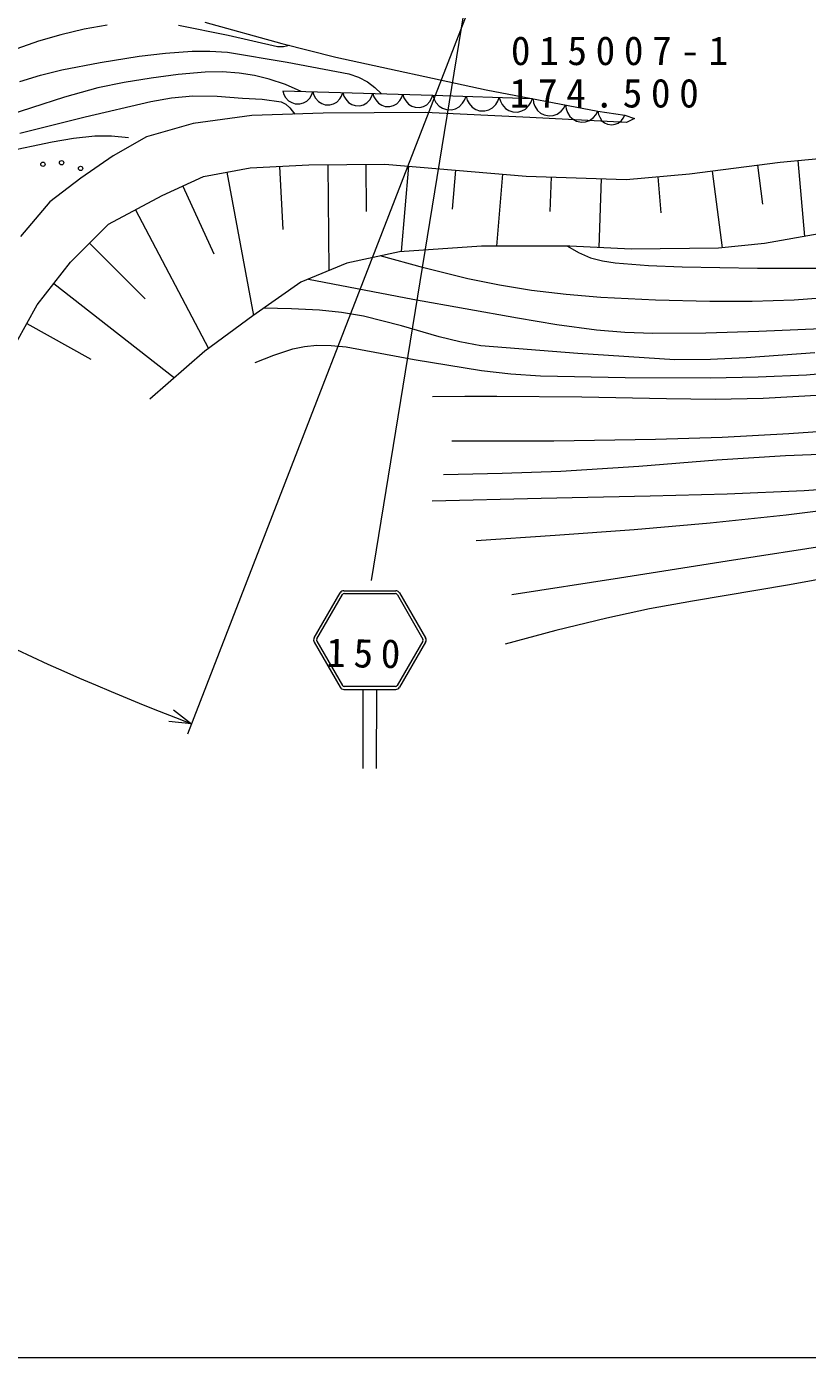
# Model space of a CAD drawing. Units: millimetres, scale not verified. Extents: x 30705 to 670705, y 16818 to 376818.
# Drawn here: x 95802 to 131550, y 201817 to 262713 of the extents above; entities that cross this region are included whole.
import ezdxf

# ---------------------------------------------------------------- set-up
doc = ezdxf.new("R2010")
doc.units = ezdxf.units.MM
doc.header["$LTSCALE"] = 1000
doc.layers.add('S-SUV', color=7, linetype='Continuous', lineweight=13)
doc.styles.add('ＭＳ ゴシック', font='')
doc.styles.get('ＭＳ ゴシック').set_extended_font_data('MS Gothic')

msp = doc.modelspace()

# ---------------------------------------------------------------- linework, layer by layer
at = {"layer": 'S-SUV'}
for p, q in [((111595, 237368), (116336, 266455)), ((116286, 264163), (103166, 230334)), ((98430, 262589), (97373, 262340)), ((99490, 262776), (98430, 262589)), ((105029, 262303), (102760, 262763)), ((103962, 262922), (107493, 261940)), ((96353, 262044), (95354, 261693)), ((97373, 262340), (96353, 262044)), ((107293, 261782), (105029, 262303)), ((107493, 261940), (109958, 261321)), ((107831, 261855), (107565, 261788)), ((99174, 261077), (100959, 261358)), ((100959, 261358), (102162, 261501)), ((102162, 261501), (103376, 261584)), ((103376, 261584), (104192, 261595)), ((104192, 261595), (105000, 261546)), ((105000, 261546), (107733, 261091)), ((107565, 261788), (107293, 261782)), ((109958, 261321), (116849, 259826)), ((96437, 260497), (97413, 260739)), ((97413, 260739), (99174, 261077)), ((104757, 260637), (103980, 260628)), ((105533, 260587), (104757, 260637)), ((107733, 261091), (110553, 260559)), ((95488, 260200), (96437, 260497)), ((100276, 260162), (99056, 259907)), ((101511, 260358), (100276, 260162)), ((102744, 260523), (101511, 260358)), ((103980, 260628), (102744, 260523)), ((106234, 260479), (105533, 260587)), ((106914, 260315), (106234, 260479)), ((107658, 260057), (106914, 260315)), ((108367, 259749), (107658, 260057)), ((110553, 260559), (110992, 260399)), ((110992, 260399), (111409, 260183)), ((111409, 260183), (111748, 259934)), ((97537, 259484), (96033, 259004)), ((99056, 259907), (97537, 259484)), ((101484, 259290), (102439, 259450)), ((102439, 259450), (103410, 259550)), ((103410, 259550), (104528, 259529)), ((104528, 259529), (105680, 259446)), ((105680, 259446), (106580, 259388)), ((107537, 259773), (107584, 259613)), ((107537, 259773), (114406, 259575)), ((107584, 259613), (107662, 259477)), ((107662, 259477), (107792, 259322)), ((108630, 259298), (108768, 259445)), ((108768, 259445), (108851, 259577)), ((108851, 259577), (108911, 259733)), ((108911, 259733), (108958, 259574)), ((108958, 259574), (109036, 259437)), ((109036, 259437), (109166, 259282)), ((110142, 259405), (110225, 259537)), ((110225, 259537), (110284, 259693)), ((110284, 259693), (110331, 259534)), ((110331, 259534), (110410, 259398)), ((111516, 259366), (111599, 259498)), ((111599, 259498), (111658, 259654)), ((111658, 259654), (111705, 259494)), ((111705, 259494), (111784, 259358)), ((111748, 259934), (112054, 259643)), ((112890, 259326), (112973, 259458)), ((112973, 259458), (113032, 259614)), ((113032, 259614), (113079, 259455)), ((113079, 259455), (113158, 259319)), ((114346, 259418), (114406, 259575)), ((114406, 259575), (114457, 259398)), ((114406, 259575), (118959, 259419)), ((115857, 259350), (115924, 259523)), ((115924, 259523), (115975, 259346)), ((116849, 259826), (121959, 258841)), ((117375, 259299), (117441, 259471)), ((117441, 259471), (117492, 259295)), ((118893, 259247), (118959, 259419)), ((96033, 259004), (92983, 258009)), ((98480, 258592), (101484, 259290)), ((106580, 259388), (107462, 259270)), ((107462, 259270), (107674, 259162)), ((107674, 259162), (107853, 259001)), ((107792, 259322), (107941, 259235)), ((107853, 259001), (107967, 258861)), ((107941, 259235), (108101, 259179)), ((107967, 258861), (108082, 258704)), ((108101, 259179), (108314, 259173)), ((108314, 259173), (108476, 259220)), ((108476, 259220), (108630, 259298)), ((109166, 259282), (109315, 259195)), ((109315, 259195), (109474, 259139)), ((109474, 259139), (109687, 259133)), ((109687, 259133), (109850, 259180)), ((109850, 259180), (110004, 259258)), ((110004, 259258), (110142, 259405)), ((110410, 259398), (110540, 259243)), ((110540, 259243), (110688, 259156)), ((110688, 259156), (110848, 259100)), ((110848, 259100), (111061, 259094)), ((111061, 259094), (111224, 259141)), ((111224, 259141), (111378, 259219)), ((111378, 259219), (111516, 259366)), ((111784, 259358), (111913, 259203)), ((111913, 259203), (112062, 259116)), ((112062, 259116), (112222, 259060)), ((112222, 259060), (112435, 259054)), ((112435, 259054), (112598, 259101)), ((112598, 259101), (112751, 259179)), ((112751, 259179), (112890, 259326)), ((113158, 259319), (113287, 259164)), ((113287, 259164), (113436, 259077)), ((113436, 259077), (113596, 259021)), ((113596, 259021), (113809, 259015)), ((113809, 259015), (113972, 259061)), ((113972, 259061), (114125, 259139)), ((114125, 259139), (114264, 259287)), ((114264, 259287), (114346, 259418)), ((114457, 259398), (114543, 259247)), ((114543, 259247), (114685, 259075)), ((114685, 259075), (114849, 258978)), ((114849, 258978), (115025, 258915)), ((115025, 258915), (115261, 258907)), ((115261, 258907), (115441, 258958)), ((115441, 258958), (115611, 259044)), ((115611, 259044), (115765, 259205)), ((115765, 259205), (115857, 259350)), ((115975, 259346), (116061, 259195)), ((116061, 259195), (116203, 259023)), ((116203, 259023), (116367, 258927)), ((116367, 258927), (116543, 258864)), ((116543, 258864), (116778, 258855)), ((116778, 258855), (116959, 258906)), ((116959, 258906), (117129, 258992)), ((117129, 258992), (117282, 259154)), ((117282, 259154), (117375, 259299)), ((117492, 259295), (117578, 259143)), ((117578, 259143), (117721, 258971)), ((117721, 258971), (117885, 258875)), ((117885, 258875), (118061, 258812)), ((118061, 258812), (118296, 258804)), ((118296, 258804), (118476, 258854)), ((118476, 258854), (118647, 258940)), ((118647, 258940), (118800, 259102)), ((118800, 259102), (118893, 259247)), ((118992, 259413), (119014, 259231)), ((119014, 259231), (119076, 259070)), ((119076, 259070), (119189, 258879)), ((119189, 258879), (119335, 258758)), ((120094, 258704), (120270, 258840)), ((120270, 258840), (120383, 258968)), ((120383, 258968), (120476, 259127)), ((120476, 259127), (120498, 258946)), ((120498, 258946), (120559, 258784)), ((121867, 258682), (121959, 258841)), ((121959, 258841), (123192, 258659)), ((121959, 258841), (121985, 258693)), ((95495, 257837), (98480, 258592)), ((103433, 258280), (101294, 257666)), ((106117, 258640), (103433, 258280)), ((109379, 258746), (106117, 258640)), ((114056, 258777), (109379, 258746)), ((118841, 258555), (114056, 258777)), ((123264, 258333), (118841, 258555)), ((119335, 258758), (119499, 258669)), ((119499, 258669), (119729, 258625)), ((119729, 258625), (119914, 258647)), ((119914, 258647), (120094, 258704)), ((120559, 258784), (120673, 258593)), ((120673, 258593), (120819, 258472)), ((120819, 258472), (120982, 258383)), ((120982, 258383), (121212, 258339)), ((121212, 258339), (121397, 258361)), ((121397, 258361), (121578, 258419)), ((121578, 258419), (121754, 258554)), ((121754, 258554), (121867, 258682)), ((121985, 258693), (122041, 258562)), ((122041, 258562), (122141, 258408)), ((122141, 258408), (122265, 258314)), ((122265, 258314), (122403, 258247)), ((122403, 258247), (122594, 258218)), ((122594, 258218), (122746, 258243)), ((122746, 258243), (122893, 258297)), ((122893, 258297), (123033, 258415)), ((123033, 258415), (123121, 258524)), ((123121, 258524), (123192, 258659)), ((123192, 258659), (123627, 258514)), ((123627, 258514), (123264, 258333)), ((97954, 257594), (96977, 257430)), ((98928, 257698), (97954, 257594)), ((99696, 257693), (98928, 257698)), ((100464, 257627), (99696, 257693)), ((101294, 257666), (99770, 256798)), ((96977, 257430), (94790, 256967)), ((99770, 256798), (98283, 255784)), ((106038, 256245), (108721, 256387)), ((108721, 256387), (112201, 256420)), ((109591, 256396), (109637, 251547)), ((111331, 256412), (111352, 254249)), ((112201, 256420), (118669, 255870)), ((126152, 255971), (130301, 256511)), ((129264, 256376), (129495, 254596)), ((130301, 256511), (133673, 256833)), ((131117, 256582), (131422, 253111)), ((98283, 255784), (96868, 254698)), ((102013, 254980), (103899, 255849)), ((103899, 255849), (106038, 256245)), ((104969, 256047), (106183, 249499)), ((107380, 256316), (107533, 253432)), ((113279, 256328), (112947, 252418)), ((115435, 256145), (115283, 254357)), ((117591, 255962), (117311, 252672)), ((118669, 255870), (123252, 255720)), ((119815, 255832), (119763, 254251)), ((123252, 255720), (126152, 255971)), ((124702, 255846), (124845, 254197)), ((127189, 256106), (127647, 252591)), ((102956, 255415), (104381, 252318)), ((122106, 255758), (122003, 252605)), ((96868, 254698), (95522, 253102)), ((99546, 253678), (102013, 254980)), ((100780, 254329), (104130, 247984)), ((97804, 251939), (99546, 253678)), ((98675, 252809), (101226, 250253)), ((129587, 252791), (127479, 252574)), ((132090, 253228), (129587, 252791)), ((112874, 252413), (110458, 251889)), ((113985, 251672), (111984, 252220)), ((116634, 252673), (112874, 252413)), ((120674, 252668), (116634, 252673)), ((120560, 252669), (121076, 252378)), ((123483, 252534), (120674, 252668)), ((121076, 252378), (121622, 252140)), ((121622, 252140), (122169, 251995)), ((127479, 252574), (123483, 252534)), ((96280, 249983), (97804, 251939)), ((110458, 251889), (108350, 251013)), ((116002, 251176), (113985, 251672)), ((122169, 251995), (122745, 251907)), ((122745, 251907), (124282, 251783)), ((124282, 251783), (125810, 251720)), ((125810, 251720), (129271, 251660)), ((129271, 251660), (132745, 251661)), ((97042, 250961), (102576, 246648)), ((108350, 251013), (106153, 249478)), ((108715, 251164), (113487, 250243)), ((117460, 250876), (116002, 251176)), ((118918, 250636), (117460, 250876)), ((120505, 250449), (118918, 250636)), ((122089, 250322), (120505, 250449)), ((124589, 250201), (122089, 250322)), ((132769, 250326), (130947, 250196)), ((95335, 248280), (96280, 249983)), ((107937, 249802), (106653, 249828)), ((109211, 249733), (107937, 249802)), ((110226, 249626), (109211, 249733)), ((113487, 250243), (118271, 249380)), ((127090, 250139), (124589, 250201)), ((129020, 250138), (127090, 250139)), ((130947, 250196), (129020, 250138)), ((95808, 249132), (98748, 247501)), ((106153, 249478), (103956, 247856)), ((111231, 249459), (110226, 249626)), ((112965, 249020), (111231, 249459)), ((118271, 249380), (120078, 249080)), ((120078, 249080), (121901, 248838)), ((114685, 248522), (112965, 249020)), ((115633, 248288), (114685, 248522)), ((121901, 248838), (123185, 248733)), ((123185, 248733), (124472, 248688)), ((124472, 248688), (126904, 248704)), ((126904, 248704), (129332, 248780)), ((129332, 248780), (132936, 248937)), ((103956, 247856), (101451, 245663)), ((107120, 247684), (107986, 247964)), ((107986, 247964), (108526, 248079)), ((108526, 248079), (109083, 248135)), ((109083, 248135), (109746, 248128)), ((109746, 248128), (110425, 248060)), ((110425, 248060), (113544, 247487)), ((116592, 248113), (115633, 248288)), ((121043, 247760), (116592, 248113)), ((106262, 247343), (107120, 247684)), ((113544, 247487), (116627, 246981)), ((125478, 247468), (121043, 247760)), ((127115, 247483), (125478, 247468)), ((128752, 247559), (127115, 247483)), ((131891, 247780), (128752, 247559)), ((116627, 246981), (117974, 246829)), ((117974, 246829), (119328, 246738)), ((119328, 246738), (123211, 246659)), ((123211, 246659), (127092, 246640)), ((127092, 246640), (129300, 246680)), ((129300, 246680), (131514, 246779)), ((131514, 246779), (133713, 246966)), ((115864, 245780), (114385, 245771)), ((117334, 245786), (115864, 245780)), ((121224, 245762), (117334, 245786)), ((125103, 245679), (121224, 245762)), ((127322, 245657), (125103, 245679)), ((129529, 245696), (127322, 245657)), ((132244, 245842), (129529, 245696)), ((130702, 244092), (133335, 244287)), ((115275, 243761), (119933, 243765)), ((119933, 243765), (124590, 243828)), ((124590, 243828), (127647, 243930)), ((127647, 243930), (130702, 244092)), ((130548, 243070), (127403, 242879)), ((133688, 243201), (130548, 243070)), ((123835, 242585), (120255, 242350)), ((127403, 242879), (123835, 242585)), ((117579, 242257), (114891, 242201)), ((120255, 242350), (117579, 242257)), ((119357, 241134), (124355, 241248)), ((124355, 241248), (127883, 241338)), ((127883, 241338), (131409, 241487)), ((131409, 241487), (133665, 241639)), ((114369, 241011), (119357, 241134)), ((134622, 240855), (130571, 240355)), ((127102, 239990), (123618, 239684)), ((130571, 240355), (127102, 239990)), ((120000, 239421), (116381, 239187)), ((123618, 239684), (120000, 239421)), ((127880, 238261), (132810, 239030)), ((122944, 237487), (127880, 238261)), ((135139, 237988), (130726, 237174)), ((110332, 236901), (112707, 236898)), ((118015, 236731), (122944, 237487)), ((130726, 237174), (126291, 236418)), ((108967, 234745), (110158, 236801)), ((109088, 234695), (110262, 236720)), ((110349, 236770), (112690, 236768)), ((112777, 236718), (113946, 234690)), ((112881, 236798), (114068, 234740)), ((126291, 236418), (124325, 236064)), ((124325, 236064), (122361, 235649)), ((120031, 235077), (117712, 234460)), ((122361, 235649), (120031, 235077)), ((108966, 234544), (110154, 232486)), ((109088, 234594), (110258, 232566)), ((113946, 234589), (112772, 232563)), ((114068, 234539), (112876, 232483)), ((110327, 232385), (112703, 232383)), ((112685, 232513), (110345, 232516)), ((111210, 228761), (111214, 232385)), ((111816, 232384), (111812, 228761)), ((102530, 231450), (103350, 230809)), ((103350, 230809), (102316, 230919)), ((30705, 201817), (569705, 201817))]:
    msp.add_line(p, q, dxfattribs=at)
for centre in [(96549, 256414), (97401, 256483), (98273, 256224)]:
    msp.add_circle(centre, 99.5, dxfattribs=at)
for centre, radius, start, end in [((147509, 346041), 123404, 225.57959, 249.03223), ((110332, 236700), 201, 89.94165, 149.90527), ((112707, 236697), 201, 29.97852, 89.94165), ((110349, 236670), 100, 89.94165, 149.90527), ((112690, 236667), 100, 29.97852, 89.94165), ((109140, 234644), 201, 149.90527, 209.97876), ((109175, 234644), 100, 149.90527, 209.97876), ((113859, 234639), 100, 329.90503, 29.97852), ((113894, 234639), 201, 329.90503, 29.97852), ((110327, 232586), 201, 209.97876, 269.94189), ((110345, 232616), 100, 209.97876, 269.94189), ((112685, 232614), 100, 269.94189, 329.90503), ((112703, 232584), 201, 269.94189, 329.90503)]:
    msp.add_arc(centre, radius, start, end, dxfattribs=at)

# ---------------------------------------------------------------- texts
at = {"layer": 'S-SUV', "char_height": 1320, "attachment_point": 7, "style": 'ＭＳ ゴシック'}
for s, insert in [('\\T1.44;015007-1', (117975, 260932)), ('\\T1.44;174.500', (117921, 258990))]:
    msp.add_mtext(s, dxfattribs=dict(at, insert=insert))
at = {"layer": 'S-SUV', "insert": (109509, 233394), "char_height": 1320, "attachment_point": 7, "rotation": 359, "style": 'ＭＳ ゴシック'}
msp.add_mtext('\\T1.39;150', dxfattribs=at)

doc.saveas('drawing.dxf')
